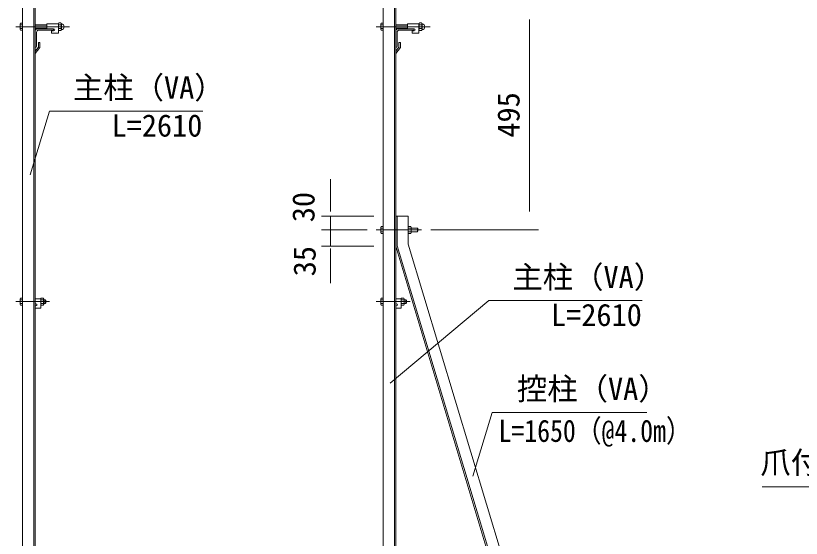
# Model space of a CAD drawing. Units: millimetres, scale not verified. Extents: x -4200 to 4200, y -2970 to 2970.
# Drawn here: x -87 to 1611, y 686 to 1816 of the extents above; entities that cross this region are included whole.
import ezdxf
from ezdxf.enums import TextEntityAlignment as Align

# ---------------------------------------------------------------- set-up
doc = ezdxf.new("R2010")
doc.units = ezdxf.units.MM
doc.header["$LTSCALE"] = 20
doc.linetypes.add('USER1', pattern=[50.8, 31.75, -6.35, 6.35, -6.35])
for name, color, linetype, lineweight in [('0-0_D-STR1', 1, 'Continuous', 18), ('0-1_D-BMK', 2, 'USER1', 13), ('0-2_D-STR-DIM', 7, 'Continuous', 9), ('0-3_D-STR3', 3, 'Continuous', 13), ('0-7_D-STR-TXT', 7, 'Continuous', 9)]:
    doc.layers.add(name, color=color, linetype=linetype, lineweight=lineweight)
doc.styles.add('ＭＳ ゴシック', font='')
doc.styles.get('ＭＳ ゴシック').set_extended_font_data('MS Gothic')

msp = doc.modelspace()

# ---------------------------------------------------------------- linework, layer by layer
at = {"layer": '0-0_D-STR1'}
for p, q in [((-71.89, -311.84), (-71.89, 1840.93)), ((-47.89, -311.84), (-47.89, 1847.36)), ((-44.89, -311.84), (-44.89, 1848.16)), ((707.28, -311.84), (707.28, 1840.93)), ((731.28, -311.84), (731.28, 1847.36)), ((734.28, -311.84), (734.28, 1848.16)), ((-44.89, 1783.16), (-44.89, 1748.16)), ((-4.89, 1788.16), (-39.89, 1788.16)), ((-6.89, 1785.16), (-37.39, 1785.16)), ((-4.89, 1787.16), (-4.89, 1788.16)), ((734.28, 1783.16), (734.28, 1748.16)), ((774.28, 1788.16), (739.28, 1788.16)), ((772.28, 1785.16), (741.78, 1785.16)), ((774.28, 1787.16), (774.28, 1788.16)), ((-41.89, 1780.66), (-41.89, 1750.16)), ((737.28, 1780.66), (737.28, 1750.16)), ((-37.89, 1748.66), (-44.89, 1739.61)), ((-37.89, 1758.54), (-34.89, 1758.54)), ((-37.89, 1758.54), (-37.89, 1748.66)), ((-34.89, 1758.54), (-34.89, 1747.54)), ((741.28, 1748.66), (734.28, 1739.61)), ((741.28, 1758.54), (741.28, 1748.66)), ((-43.89, 1748.16), (-44.89, 1748.16)), ((-34.89, 1747.54), (-44.89, 1735.04)), ((-44.89, 1739.61), (-44.89, 1735.04)), ((735.28, 1748.16), (734.28, 1748.16)), ((744.28, 1747.54), (734.28, 1735.04)), ((734.28, 1739.61), (734.28, 1735.04)), ((734.28, 1383.16), (761.28, 1383.16)), ((734.28, 1318.16), (734.28, 1383.16)), ((737.28, 1318.61), (737.28, 1383.16)), ((761.28, 1322.16), (761.28, 1383.16)), ((1134.28, -11.84), (734.28, 1318.16)), ((1137.28, -11.39), (737.28, 1318.61)), ((1161.28, -7.84), (761.28, 1322.16))]:
    msp.add_line(p, q, dxfattribs=at)
msp.add_lwpolyline([(741.28, 1758.54), (744.28, 1758.54), (744.28, 1747.54)], dxfattribs=at)
for centre, radius, start, end in [((-39.89, 1783.16), 5, 90, 180), ((-37.39, 1780.66), 4.5, 90, 180), ((-6.89, 1787.16), 2, 270, 0), ((739.28, 1783.16), 5, 90, 180), ((741.78, 1780.66), 4.5, 90, 180), ((772.28, 1787.16), 2, 270, 0), ((-43.89, 1750.16), 2, 270, 0), ((735.28, 1750.16), 2, 270, 0)]:
    msp.add_arc(centre, radius, start, end, dxfattribs=at)
at = {"layer": '0-1_D-BMK'}
for p, q in [((29.34, 1792.66), (-86.89, 1792.66)), ((808.51, 1792.66), (692.28, 1792.66)), ((790.28, 1353.16), (692.28, 1353.16)), ((-13.9, 1198.16), (-86.89, 1198.16)), ((765.28, 1198.16), (692.28, 1198.16))]:
    msp.add_line(p, q, dxfattribs=at)
at = {"layer": '0-2_D-STR-DIM'}
for p, q in [((1023.04, 1808.16), (1023.04, 1393.16)), ((593.57, 1423.16), (593.57, 1463.16)), ((593.57, 1393.16), (593.57, 1433.16)), ((687.28, 1383.16), (573.57, 1383.16)), ((593.57, 1383.16), (593.57, 1353.16)), ((672.28, 1353.16), (573.57, 1353.16)), ((672.28, 1353.16), (573.57, 1353.16)), ((593.57, 1353.16), (593.57, 1318.16)), ((810.28, 1353.16), (1043.04, 1353.16)), ((687.28, 1318.16), (573.57, 1318.16)), ((593.57, 1313.16), (593.57, 1273.16)), ((593.57, 1278.16), (593.57, 1238.16))]:
    msp.add_line(p, q, dxfattribs=at)
at = {"layer": '0-3_D-STR3'}
for p, q in [((-77.19, 1798.96), (-76.5, 1800.17)), ((-71.89, 1800.17), (-76.5, 1800.17)), ((-71.89, 1800.17), (-71.89, 1785.16)), ((6.36, 1800.76), (10.86, 1800.76)), ((701.98, 1798.96), (702.67, 1800.17)), ((707.28, 1800.17), (702.67, 1800.17)), ((707.28, 1800.17), (707.28, 1785.16)), ((785.53, 1800.76), (790.03, 1800.76)), ((-77.19, 1798.96), (-77.19, 1786.36)), ((-77.19, 1786.36), (-76.5, 1785.16)), ((-71.89, 1796.41), (-76.5, 1796.41)), ((-71.89, 1788.91), (-76.5, 1788.91)), ((-71.89, 1785.16), (-76.5, 1785.16)), ((-44.89, 1796.66), (-19.64, 1796.66)), ((-44.89, 1795.91), (-19.64, 1795.91)), ((-44.89, 1789.41), (-19.64, 1789.41)), ((-44.89, 1788.66), (-19.64, 1788.66)), ((5.36, 1798.66), (-19.64, 1798.66)), ((-19.64, 1798.66), (-19.64, 1788.16)), ((-4.89, 1788.16), (-19.64, 1788.16)), ((-4.89, 1783.66), (-9.64, 1783.66)), ((-9.64, 1783.66), (-9.64, 1778.66)), ((5.36, 1798.9), (5.36, 1786.55)), ((5.36, 1798.9), (5.36, 1786.55)), ((5.36, 1798.66), (5.36, 1778.66)), ((10.86, 1796.71), (6.36, 1796.71)), ((10.86, 1788.61), (6.36, 1788.61)), ((6.36, 1784.56), (10.86, 1784.56)), ((11.86, 1798.9), (11.86, 1786.55)), ((11.86, 1798.9), (11.86, 1786.55)), ((701.98, 1798.96), (701.98, 1786.36)), ((701.98, 1786.36), (702.67, 1785.16)), ((707.28, 1796.41), (702.67, 1796.41)), ((707.28, 1788.91), (702.67, 1788.91)), ((707.28, 1785.16), (702.67, 1785.16)), ((734.28, 1796.66), (759.53, 1796.66)), ((734.28, 1795.91), (759.53, 1795.91)), ((734.28, 1789.41), (759.53, 1789.41)), ((734.28, 1788.66), (759.53, 1788.66)), ((759.53, 1798.66), (759.53, 1788.16)), ((784.53, 1798.66), (759.53, 1798.66)), ((774.28, 1788.16), (759.53, 1788.16)), ((769.53, 1783.66), (769.53, 1778.66)), ((774.28, 1783.66), (769.53, 1783.66)), ((784.53, 1798.9), (784.53, 1786.55)), ((784.53, 1798.9), (784.53, 1786.55)), ((784.53, 1798.66), (784.53, 1778.66)), ((790.03, 1796.71), (785.53, 1796.71)), ((790.03, 1788.61), (785.53, 1788.61)), ((785.53, 1784.56), (790.03, 1784.56)), ((791.03, 1798.9), (791.03, 1786.55)), ((791.03, 1798.9), (791.03, 1786.55)), ((5.36, 1778.66), (-9.64, 1778.66)), ((784.53, 1778.66), (769.53, 1778.66)), ((701.98, 1359.46), (702.67, 1360.67)), ((701.98, 1359.46), (701.98, 1346.86)), ((707.28, 1360.67), (702.67, 1360.67)), ((707.28, 1360.67), (707.28, 1345.66)), ((761.28, 1360.67), (767.05, 1360.67)), ((761.28, 1345.66), (761.28, 1360.67)), ((767.05, 1360.67), (767.78, 1359.41)), ((767.78, 1346.91), (767.78, 1359.41)), ((701.98, 1346.86), (702.67, 1345.66)), ((707.28, 1356.91), (702.67, 1356.91)), ((707.28, 1349.41), (702.67, 1349.41)), ((707.28, 1345.66), (702.67, 1345.66)), ((761.28, 1356.91), (767.05, 1356.91)), ((761.28, 1349.41), (767.05, 1349.41)), ((761.28, 1345.66), (767.05, 1345.66)), ((767.05, 1345.66), (767.78, 1346.91)), ((767.78, 1357.16), (781.08, 1357.16)), ((767.78, 1349.16), (781.08, 1349.16)), ((781.08, 1357.16), (782.28, 1355.96)), ((781.08, 1357.16), (781.08, 1349.16)), ((781.08, 1349.16), (782.28, 1350.36)), ((782.28, 1355.96), (782.28, 1350.36)), ((-77.19, 1204.46), (-76.5, 1205.67)), ((-71.89, 1205.67), (-76.5, 1205.67)), ((-71.89, 1205.67), (-71.89, 1190.66)), ((-32.89, 1205.67), (-27.12, 1205.67)), ((-32.89, 1190.66), (-32.89, 1205.67)), ((-27.12, 1205.67), (-26.39, 1204.41)), ((701.98, 1204.46), (702.67, 1205.67)), ((707.28, 1205.67), (702.67, 1205.67)), ((707.28, 1205.67), (707.28, 1190.66)), ((746.28, 1190.66), (746.28, 1205.67)), ((-77.19, 1204.46), (-77.19, 1191.86)), ((-77.19, 1191.86), (-76.5, 1190.66)), ((-71.89, 1201.91), (-76.5, 1201.91)), ((-71.89, 1194.41), (-76.5, 1194.41)), ((-71.89, 1190.66), (-76.5, 1190.66)), ((-32.89, 1204.16), (-44.89, 1204.16)), ((-43.14, 1193.66), (-44.89, 1193.66)), ((-43.14, 1189.16), (-44.89, 1189.16)), ((-32.89, 1204.16), (-32.89, 1184.16)), ((-32.89, 1201.91), (-27.12, 1201.91)), ((-32.89, 1194.41), (-27.12, 1194.41)), ((-32.89, 1190.66), (-27.12, 1190.66)), ((-27.12, 1190.66), (-26.39, 1191.91)), ((-26.39, 1191.91), (-26.39, 1204.41)), ((-26.39, 1202.16), (-23.09, 1202.16)), ((-26.39, 1194.16), (-23.09, 1194.16)), ((-23.09, 1202.16), (-21.89, 1200.96)), ((-23.09, 1202.16), (-23.09, 1194.16)), ((-23.09, 1194.16), (-21.89, 1195.36)), ((-21.89, 1200.96), (-21.89, 1195.36)), ((701.98, 1204.46), (701.98, 1191.86)), ((701.98, 1191.86), (702.67, 1190.66)), ((707.28, 1201.91), (702.67, 1201.91)), ((707.28, 1194.41), (702.67, 1194.41)), ((707.28, 1190.66), (702.67, 1190.66)), ((746.28, 1204.16), (734.28, 1204.16)), ((736.03, 1193.66), (734.28, 1193.66)), ((736.03, 1189.16), (734.28, 1189.16)), ((746.28, 1201.91), (752.05, 1201.91)), ((746.28, 1194.41), (752.05, 1194.41)), ((752.78, 1191.91), (752.78, 1204.41)), ((752.78, 1202.16), (756.08, 1202.16)), ((752.78, 1194.16), (756.08, 1194.16)), ((756.08, 1202.16), (757.28, 1200.96)), ((757.28, 1200.96), (757.28, 1195.36)), ((-32.89, 1184.16), (-44.89, 1184.16))]:
    msp.add_line(p, q, dxfattribs=at)
for points in [[(746.28, 1205.67), (752.05, 1205.67), (752.78, 1204.41)], [(746.28, 1204.16), (746.28, 1184.16), (734.28, 1184.16)], [(746.28, 1190.66), (752.05, 1190.66), (752.78, 1191.91)], [(756.08, 1202.16), (756.08, 1194.16), (757.28, 1195.36)]]:
    msp.add_lwpolyline(points, dxfattribs=at)
for centre, radius, start, end in [((-73.76, 1798.29), 3.32, 145.61585, 214.38415), ((7.89, 1798.74), 2.54, 127.21089, 232.78911), ((9.32, 1798.74), 2.54, 307.21089, 52.78911), ((12.23, 1799.61), 0.5, 189.83916, 262.83194), ((705.42, 1798.29), 3.32, 145.61585, 214.38415), ((787.07, 1798.74), 2.54, 127.21089, 232.78911), ((788.49, 1798.74), 2.54, 307.21089, 52.78911), ((791.4, 1799.61), 0.5, 189.83916, 262.83194), ((-64.66, 1792.66), 12.42, 162.4121, 197.5879), ((-73.76, 1787.03), 3.32, 145.61585, 214.38415), ((-4.89, 1785.91), 2.25, 270, 90), ((7.9, 1786.59), 2.55, 127.42505, 232.57495), ((14.06, 1792.66), 8.7, 152.26063, 207.73937), ((3.15, 1792.66), 8.7, 332.26063, 27.73937), ((9.31, 1786.59), 2.55, 307.42505, 52.57495), ((12.23, 1785.72), 0.5, 97.16806, 163.42019), ((11.36, 1792.66), 6.5, 277.16806, 82.83194), ((714.51, 1792.66), 12.42, 162.4121, 197.5879), ((705.42, 1787.03), 3.32, 145.61585, 214.38415), ((774.28, 1785.91), 2.25, 270, 90), ((793.23, 1792.66), 8.7, 152.26063, 207.73937), ((787.08, 1786.59), 2.55, 127.42505, 232.57495), ((782.33, 1792.66), 8.7, 332.26063, 27.73937), ((788.48, 1786.59), 2.55, 307.42505, 52.57495), ((791.4, 1785.72), 0.5, 97.16806, 163.42019), ((790.53, 1792.66), 6.5, 277.16806, 82.83194), ((705.42, 1358.79), 3.32, 145.61585, 214.38415), ((764.31, 1358.79), 3.32, 325.61586, 34.38414), ((714.51, 1353.16), 12.42, 162.4121, 197.5879), ((705.42, 1347.53), 3.32, 145.61585, 214.38415), ((755.21, 1353.16), 12.42, 342.4121, 17.5879), ((764.31, 1347.53), 3.32, 325.61585, 34.38416), ((-73.76, 1203.79), 3.32, 145.61585, 214.38415), ((-29.86, 1203.79), 3.32, 325.61586, 34.38414), ((705.42, 1203.79), 3.32, 145.61585, 214.38415), ((749.31, 1203.79), 3.32, 325.61586, 34.38414), ((-64.66, 1198.16), 12.42, 162.4121, 197.5879), ((-73.76, 1192.53), 3.32, 145.61585, 214.38415), ((-43.14, 1191.41), 2.25, 270, 90), ((-38.96, 1198.16), 12.42, 342.4121, 17.5879), ((-29.86, 1192.53), 3.32, 325.61585, 34.38416), ((714.51, 1198.16), 12.42, 162.4121, 197.5879), ((705.42, 1192.53), 3.32, 145.61585, 214.38415), ((736.03, 1191.41), 2.25, 270, 90), ((740.21, 1198.16), 12.42, 342.4121, 17.5879), ((749.31, 1192.53), 3.32, 325.61585, 34.38416)]:
    msp.add_arc(centre, radius, start, end, dxfattribs=at)
at = {"layer": '0-7_D-STR-TXT'}
for points in [[(317.23, 1609.88), (-14.15, 1609.88), (-55.85, 1472.22)], [(1266.83, 1200.35), (935.45, 1200.35), (722.19, 1021.74)], [(1276.56, 958.81), (942.9, 958.81), (901.2, 821.15)], [(1526.3, 797.88), (1835.34, 797.88), (1854.84, 708.3)]]:
    msp.add_lwpolyline(points, dxfattribs=at)

# ---------------------------------------------------------------- texts
at = {"layer": '0-2_D-STR-DIM', "style": 'ＭＳ ゴシック'}
for s, p in [('495', (1016.29, 1552.81)), ('30', (573.23, 1369.86)), ('35', (575.66, 1252.97))]:
    msp.add_text(s, height=48.09, rotation=90, dxfattribs=at).set_placement(p, align=Align.BOTTOM_LEFT)
at = {"layer": '0-7_D-STR-TXT', "style": 'ＭＳ ゴシック'}
for s, p in [('主柱（VA）', (36.77, 1622.47)), ('L=2610', (120.15, 1540.55)), ('主柱（VA）', (986.37, 1212.94)), ('L=2610', (1069.76, 1131.02)), ('控柱（VA）', (996.11, 971.4)), ('爪付胴縁', (1522.24, 811.87))]:
    msp.add_text(s, height=48.09, dxfattribs=at).set_placement(p, align=Align.BOTTOM_LEFT)
at = {"layer": '0-7_D-STR-TXT', "style": 'ＭＳ ゴシック', "width": 0.85}
msp.add_text('L=1650（@4.0m）', height=48.09, dxfattribs=at).set_placement((956.52, 880.43), align=Align.BOTTOM_LEFT)

doc.saveas('drawing.dxf')
